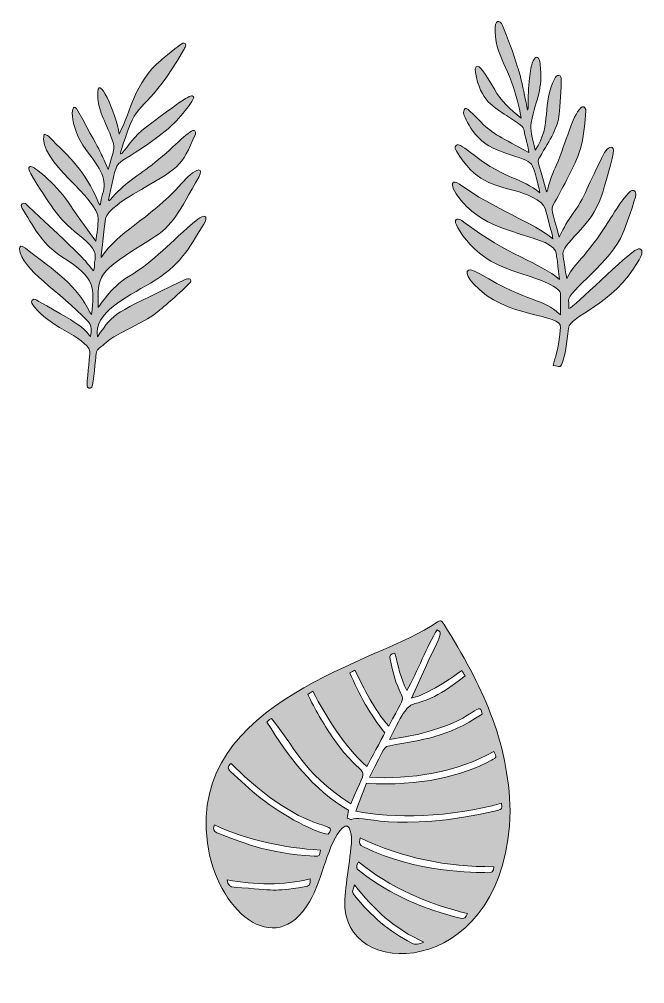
# Model space of a CAD drawing. Header units: millimetres. Extents: x 144 to 2414, y 783 to 2729.
# Drawn here: x 700.6 to 1012.6, y 2248 to 2728.6 of the extents above; entities that cross this region are included whole.
import ezdxf

# ---------------------------------------------------------------- set-up
doc = ezdxf.new("R2010")
doc.units = ezdxf.units.MM
doc.header["$MEASUREMENT"] = 0
doc.layers.add('Слой 1', color=7, linetype='Continuous', lineweight=0)

msp = doc.modelspace()

# ---------------------------------------------------------------- hatches: boundary and pattern name
at = {"layer": 'Слой 1', "true_color": 0x000000, "transparency": 33554687}
h = msp.add_hatch(color=18, dxfattribs=at)
h.dxf.hatch_style = 2
edge = h.paths.add_edge_path()
edge.add_spline(control_points=[(973.8, 2599.54), (978.86, 2609.47), (981.02, 2606.37), (995.64, 2629.63), (997.39, 2632.41), (1002.88, 2641.07), (1005.55, 2642.97), (1006.18, 2643.42), (1008.26, 2643.82), (1008.2, 2641.54), (1008.14, 2639.09), (1002.28, 2623.54), (1001.71, 2622.07), (996.47, 2608.2), (974.02, 2592.99), (974.59, 2588.38), (974.76, 2587.12), (974.76, 2585.85), (974.82, 2584.59), (976.94, 2584.59), (1004.24, 2612.36), (1008.77, 2613.99), (1010.81, 2614.73), (1012.6, 2613.65), (1009.77, 2608.69), (996.51, 2585.43), (975.35, 2581.33), (974.57, 2574.62), (973.74, 2567.38), (972.96, 2560.94), (971.45, 2557.29), (970.43, 2554.82), (970.41, 2555.53), (966.95, 2556.15), (968.05, 2562), (969.17, 2560.22), (970.64, 2575.05), (971.37, 2582.45), (943.15, 2578.94), (927.13, 2596.85), (922.4, 2602.13), (922.6, 2606.39), (930.31, 2601.82), (955.18, 2587.04), (962.36, 2589.48), (969.88, 2581.8), (970.03, 2581.65), (970.27, 2581.59), (970.64, 2581.41), (970.64, 2585.06), (970.72, 2588.57), (970.58, 2592.07), (970.48, 2594.28), (963.54, 2597.52), (962.22, 2598.03), (951.1, 2602.29), (940.16, 2604.08), (930.23, 2612.02), (923.52, 2617.38), (918.83, 2624.96), (918.24, 2627.29), (917.79, 2629.08), (919.17, 2630.14), (922.44, 2627.61), (943.95, 2610.93), (960.5, 2607.47), (970.13, 2598.93), (968.74, 2611.4), (968.68, 2609.32), (968.54, 2611.38), (967.83, 2621.72), (935.57, 2619.62), (920.87, 2638.52), (913.57, 2647.92), (917.24, 2648.72), (920.13, 2646.56), (937, 2634.06), (957.81, 2627.1), (966.79, 2619.17), (966.36, 2622.35), (966.95, 2619.21), (962.91, 2634.38), (961.79, 2638.58), (952.49, 2641.99), (948.19, 2643.13), (937.48, 2645.95), (927.45, 2647.78), (918.77, 2662.95), (918.28, 2663.81), (917.42, 2664.83), (918.5, 2665.78), (921.09, 2668.07), (930.02, 2656.3), (946.37, 2649.8), (951.17, 2647.9), (955.86, 2645.72), (960.2, 2642.17), (960.12, 2643.01), (960.14, 2643.52), (960.02, 2643.99), (955.29, 2660.59), (959.2, 2656.04), (939.3, 2663.36), (926.45, 2668.09), (922.07, 2681.61), (922.17, 2682.2), (922.86, 2686.52), (924.68, 2683.59), (930.98, 2677.31), (936.89, 2671.41), (941.2, 2669.62), (954.73, 2662.32), (954.51, 2665.13), (953.63, 2667.21), (952.45, 2673.17), (951.98, 2675.49), (951.13, 2675.63), (943.66, 2680.67), (937.79, 2684.65), (930.49, 2687.95), (928.15, 2702.16), (927.64, 2705.18), (928.96, 2705.71), (930.02, 2704.97), (931.82, 2703.73), (936.79, 2695.27), (937.59, 2693.8), (940.81, 2688.01), (945.64, 2683.83), (950.9, 2679.39), (946.64, 2704.53), (938.71, 2707.28), (937.97, 2722.63), (937.69, 2728.65), (940.36, 2728.65), (941.6, 2725.61), (944.42, 2718.8), (947.05, 2711.91), (949.21, 2704.87), (949.88, 2702.69), (950.49, 2700.49), (951.04, 2698.27), (952.23, 2693.37), (953.08, 2688.34), (954.2, 2683.4), (954.43, 2684.07), (954.43, 2684.79), (954.43, 2685.48), (954.43, 2690.13), (954.53, 2694.66), (955.16, 2699.27), (955.57, 2702.32), (955.82, 2706.28), (957.55, 2708.95), (958.26, 2710.03), (960.06, 2710.5), (960.46, 2706.28), (961.77, 2693.23), (958.73, 2690.05), (955.96, 2677.1), (955.22, 2673.68), (956.47, 2669.94), (958, 2663.38), (966.6, 2676.35), (960.93, 2686.32), (967.83, 2699.2), (968.25, 2700), (968.76, 2700.86), (969.8, 2700.69), (970.97, 2700.51), (970.94, 2699.43), (970.97, 2698.57), (971.11, 2695.09), (970.33, 2684.89), (969.97, 2681.42), (969.23, 2674.39), (965.66, 2669.19), (960.2, 2659.99), (958.89, 2657.79), (959, 2659.55), (963.65, 2642.72), (963.97, 2643.42), (964.2, 2643.74), (964.28, 2644.11), (965.19, 2648.31), (966.89, 2652.23), (968.6, 2656.16), (973.64, 2667.82), (976.27, 2680.02), (980.69, 2684.52), (981.71, 2685.56), (982.85, 2685.11), (983.16, 2683.69), (983.32, 2682.95), (982.57, 2669.21), (979.77, 2661.75), (976.84, 2653.94), (970.94, 2643.36), (966.97, 2636.24), (965.62, 2633.83), (966.28, 2633.51), (969.97, 2620.09), (971.15, 2622.52), (973.8, 2627.72), (975.51, 2629.98), (983.71, 2640.89), (983.71, 2645.62), (992.58, 2662.2), (993.92, 2664.7), (996.84, 2666.29), (997.02, 2663.46), (997.21, 2660.75), (992.11, 2644.03), (991.34, 2641.5), (986.01, 2624.01), (970.46, 2617.44), (971.84, 2610.69), (972.82, 2605.86), (972.64, 2604.39), (973.8, 2599.54)], knot_values=[0, 0, 0, 0, 1, 1, 1, 2, 2, 2, 3, 3, 3, 4, 4, 4, 5, 5, 5, 6, 6, 6, 7, 7, 7, 8, 8, 8, 9, 9, 9, 10, 10, 10, 11, 11, 11, 12, 12, 12, 13, 13, 13, 14, 14, 14, 15, 15, 15, 16, 16, 16, 17, 17, 17, 18, 18, 18, 19, 19, 19, 20, 20, 20, 21, 21, 21, 22, 22, 22, 23, 23, 23, 24, 24, 24, 25, 25, 25, 26, 26, 26, 27, 27, 27, 28, 28, 28, 29, 29, 29, 30, 30, 30, 31, 31, 31, 32, 32, 32, 33, 33, 33, 34, 34, 34, 35, 35, 35, 36, 36, 36, 37, 37, 37, 38, 38, 38, 39, 39, 39, 40, 40, 40, 41, 41, 41, 42, 42, 42, 43, 43, 43, 44, 44, 44, 45, 45, 45, 46, 46, 46, 47, 47, 47, 48, 48, 48, 49, 49, 49, 50, 50, 50, 51, 51, 51, 52, 52, 52, 53, 53, 53, 54, 54, 54, 55, 55, 55, 56, 56, 56, 57, 57, 57, 58, 58, 58, 59, 59, 59, 60, 60, 60, 61, 61, 61, 62, 62, 62, 63, 63, 63, 64, 64, 64, 65, 65, 65, 66, 66, 66, 67, 67, 67, 68, 68, 68, 69, 69, 69, 70, 70, 70, 71, 71, 71, 72, 72, 72, 73, 73, 73, 73], degree=3, periodic=0)
h = msp.add_hatch(color=18, dxfattribs=at)
h.dxf.hatch_style = 2
edge = h.paths.add_edge_path()
edge.add_spline(control_points=[(741.45, 2609.87), (750.14, 2623.43), (764, 2627.45), (781.78, 2647.03), (790.51, 2656.65), (792.28, 2653.71), (790.37, 2650.35), (779.95, 2632.18), (777.6, 2626.06), (766.61, 2619.25), (738.23, 2601.68), (739.92, 2601.27), (739.92, 2585.04), (741.23, 2586.16), (745.67, 2594.7), (754.99, 2600.31), (768.69, 2608.53), (775.3, 2617.15), (789.65, 2629.02), (792.45, 2631.33), (795.45, 2631.12), (792.63, 2626.55), (784.82, 2613.89), (781.19, 2606.33), (766.02, 2597.15), (753.91, 2589.83), (737.64, 2582.61), (739.58, 2570.44), (748.69, 2583.22), (746.83, 2581.27), (782.72, 2598.66), (786.17, 2600.33), (786.51, 2598.64), (785.98, 2597.72), (784.86, 2595.76), (771.41, 2584.22), (769.63, 2582.82), (763.94, 2578.27), (752.69, 2573.38), (747.73, 2570.36), (745.12, 2568.77), (742.84, 2566.61), (740.45, 2564.67), (739.23, 2563.69), (738.92, 2562.37), (738.8, 2560.82), (738.76, 2560.35), (737.7, 2546.83), (736.74, 2545.32), (735.91, 2544.01), (734.46, 2545.07), (734.4, 2545.85), (734.27, 2547.22), (735.66, 2560.14), (735.84, 2561.73), (736.78, 2569.52), (716.37, 2574.17), (707.87, 2585.69), (707.24, 2586.55), (706.18, 2587.61), (707.11, 2588.65), (708.09, 2589.73), (709.17, 2588.65), (710.11, 2588.14), (734.29, 2574.82), (732.42, 2574.56), (736.17, 2570.58), (736.64, 2573.44), (736.97, 2575.92), (734.66, 2578.35), (720.65, 2593.09), (701.79, 2603.76), (700.73, 2614.26), (700.61, 2615.42), (701.43, 2616.34), (703.67, 2614.58), (718.61, 2602.98), (729.46, 2596.05), (735.99, 2582.35), (736.09, 2582.14), (736.29, 2581.98), (736.72, 2581.51), (737.86, 2595.03), (739.56, 2599.19), (721.9, 2610.3), (712.78, 2616.03), (708.95, 2623.07), (702.49, 2633.61), (701.94, 2634.51), (701, 2635.73), (702.06, 2636.63), (703.32, 2637.71), (704.26, 2636.3), (705.06, 2635.55), (737.9, 2604.72), (730.52, 2611.57), (737.72, 2603.27), (738.43, 2606.14), (737.94, 2606.69), (738.39, 2608.98), (739.17, 2612.79), (737.09, 2615.87), (729.89, 2621.52), (719.61, 2629.57), (715.66, 2636.87), (706.36, 2651.55), (704.57, 2654.39), (705.52, 2655.79), (706.95, 2655.18), (708.73, 2654.43), (719.82, 2646.09), (726.53, 2635.34), (728.91, 2631.53), (729.38, 2631.26), (738.72, 2618.07), (739.45, 2621.42), (739.92, 2626.98), (740, 2629.04), (740.43, 2639.5), (709.56, 2657.81), (713.01, 2671.47), (713.76, 2671.09), (714.58, 2670.86), (715.11, 2670.35), (726.2, 2659.63), (733.38, 2652.94), (739.76, 2638.05), (741.66, 2633.65), (740.86, 2637.83), (742.17, 2641.48), (744.67, 2648.6), (741.35, 2653.84), (733.85, 2663.79), (725.08, 2675.41), (726.08, 2689.8), (729.79, 2683.1), (744, 2657.34), (739.94, 2664.87), (744.92, 2653.86), (747.73, 2663.5), (748.49, 2664.54), (747.3, 2667.78), (742.94, 2679.67), (740, 2682.5), (739.72, 2690.58), (739.27, 2703.45), (749.14, 2681.49), (750.38, 2671.43), (756.66, 2683.08), (757.66, 2696.94), (771.36, 2708.3), (771.41, 2708.34), (781.03, 2716.27), (782.13, 2716.68), (783.13, 2717.05), (783.88, 2716.31), (783.56, 2715.31), (783.33, 2714.58), (782.93, 2713.91), (782.54, 2713.23), (765.92, 2684.14), (760.09, 2688.34), (754.93, 2673.76), (746.45, 2649.7), (753.71, 2667.38), (763.33, 2674.59), (786.33, 2691.88), (786.33, 2690.86), (787.49, 2690.11), (788.86, 2689.23), (779.44, 2677.79), (774.87, 2674.12), (744.94, 2650.02), (751.18, 2665.76), (745.2, 2638.65), (745.18, 2638.52), (745.29, 2638.36), (745.39, 2638.09), (745.67, 2638.34), (745.96, 2638.54), (746.16, 2638.79), (752.24, 2646.58), (760.03, 2650.7), (768.43, 2657.4), (778.44, 2665.4), (786.27, 2674.68), (788.21, 2673.06), (788.53, 2672.8), (788.64, 2671.92), (788.45, 2671.47), (781.44, 2654.63), (780.58, 2654.86), (757.44, 2641.5), (753.97, 2639.5), (744.14, 2633.08), (743.63, 2629.35), (743.31, 2626.9), (741.45, 2612.3), (741.45, 2609.87)], knot_values=[0, 0, 0, 0, 1, 1, 1, 2, 2, 2, 3, 3, 3, 4, 4, 4, 5, 5, 5, 6, 6, 6, 7, 7, 7, 8, 8, 8, 9, 9, 9, 10, 10, 10, 11, 11, 11, 12, 12, 12, 13, 13, 13, 14, 14, 14, 15, 15, 15, 16, 16, 16, 17, 17, 17, 18, 18, 18, 19, 19, 19, 20, 20, 20, 21, 21, 21, 22, 22, 22, 23, 23, 23, 24, 24, 24, 25, 25, 25, 26, 26, 26, 27, 27, 27, 28, 28, 28, 29, 29, 29, 30, 30, 30, 31, 31, 31, 32, 32, 32, 33, 33, 33, 34, 34, 34, 35, 35, 35, 36, 36, 36, 37, 37, 37, 38, 38, 38, 39, 39, 39, 40, 40, 40, 41, 41, 41, 42, 42, 42, 43, 43, 43, 44, 44, 44, 45, 45, 45, 46, 46, 46, 47, 47, 47, 48, 48, 48, 49, 49, 49, 50, 50, 50, 51, 51, 51, 52, 52, 52, 53, 53, 53, 54, 54, 54, 55, 55, 55, 56, 56, 56, 57, 57, 57, 58, 58, 58, 59, 59, 59, 60, 60, 60, 61, 61, 61, 62, 62, 62, 63, 63, 63, 64, 64, 64, 65, 65, 65, 66, 66, 66, 66], degree=3, periodic=0)
h = msp.add_hatch(color=18, dxfattribs=at)
h.dxf.hatch_style = 2
edge = h.paths.add_edge_path()
edge.add_spline(control_points=[(804.27, 2299.74), (804.6, 2297.17), (805.8, 2296.21), (807.86, 2296.07), (829.97, 2294.58), (825.85, 2293.85), (842.75, 2296.21), (845.52, 2296.6), (845.85, 2297.27), (845.69, 2300.27), (832.05, 2296.8), (818.34, 2297.41), (804.27, 2299.74)], knot_values=[0, 0, 0, 0, 1, 1, 1, 2, 2, 2, 3, 3, 3, 4, 4, 4, 4], degree=3, periodic=0)
edge = h.paths.add_edge_path()
edge.add_spline(control_points=[(902.47, 2268.77), (887.96, 2275.21), (877.11, 2285.18), (867.89, 2297.23), (866.61, 2293.74), (866.51, 2293.6), (867.93, 2291.85), (875.82, 2282.08), (885.06, 2273.94), (896.36, 2268.26), (898.23, 2267.3), (899.95, 2267.52), (902.47, 2268.77)], knot_values=[0, 0, 0, 0, 1, 1, 1, 2, 2, 2, 3, 3, 3, 4, 4, 4, 4], degree=3, periodic=0)
edge = h.paths.add_edge_path()
edge.add_spline(control_points=[(797.93, 2327.2), (796.87, 2324.51), (798.12, 2323.6), (799.81, 2322.98), (810.66, 2319.05), (823.48, 2312.83), (847.77, 2311.61), (850.44, 2311.48), (850.44, 2311.59), (850.8, 2314.56), (832.58, 2315.81), (814.84, 2319.23), (797.93, 2327.2)], knot_values=[0, 0, 0, 0, 1, 1, 1, 2, 2, 2, 3, 3, 3, 4, 4, 4, 4], degree=3, periodic=0)
edge = h.paths.add_edge_path()
edge.add_spline(control_points=[(806.27, 2357.73), (804.38, 2356.24), (804.48, 2355.04), (805.95, 2353.73), (810.9, 2349.37), (815.67, 2344.78), (820.83, 2340.64), (832.23, 2331.49), (849.42, 2322.86), (854.62, 2322.56), (860.57, 2330.1), (844.59, 2319.8), (806.27, 2357.73)], knot_values=[0, 0, 0, 0, 1, 1, 1, 2, 2, 2, 3, 3, 3, 4, 4, 4, 4], degree=3, periodic=0)
edge = h.paths.add_edge_path()
edge.add_spline(control_points=[(869.81, 2308.83), (868.46, 2305.67), (868.42, 2305.63), (871.15, 2303.53), (885.9, 2292.17), (902.64, 2285.14), (920.58, 2280.67), (922.37, 2280.22), (923.48, 2280.8), (924.27, 2282.94), (904.27, 2287.83), (885.75, 2295.62), (869.81, 2308.83)], knot_values=[0, 0, 0, 0, 1, 1, 1, 2, 2, 2, 3, 3, 3, 4, 4, 4, 4], degree=3, periodic=0)
edge = h.paths.add_edge_path()
edge.add_spline(control_points=[(937.26, 2306.32), (913.91, 2306.26), (891.63, 2310.5), (870.58, 2320.74), (870.13, 2317.38), (870.13, 2317.36), (872.4, 2316.23), (898.66, 2303.12), (928.06, 2303.57), (934.34, 2303.31), (936.08, 2303.23), (937.44, 2303.59), (937.26, 2306.32)], knot_values=[0, 0, 0, 0, 1, 1, 1, 2, 2, 2, 3, 3, 3, 4, 4, 4, 4], degree=3, periodic=0)
edge = h.paths.add_edge_path()
edge.add_spline(control_points=[(909.02, 2424.45), (904.06, 2416.35), (899.27, 2403.71), (893.99, 2394.08), (890.69, 2400.2), (889.63, 2406.6), (887.92, 2412.7), (885.65, 2412.48), (885.18, 2411.56), (885.57, 2409.76), (891.06, 2382.81), (896.38, 2398), (884.88, 2376.37), (877.46, 2384.83), (872.91, 2394.55), (868.03, 2404.26), (867.12, 2403.79), (866.42, 2403.42), (865.45, 2402.91), (870.2, 2392.17), (875.5, 2381.95), (883.04, 2373.08), (881.47, 2370.17), (875.6, 2359.26), (873.95, 2356.2), (862.2, 2367.07), (854.33, 2380.08), (847.01, 2393.82), (846.05, 2393.19), (845.36, 2392.74), (844.54, 2392.21), (848.13, 2384.68), (852.19, 2377.75), (856.74, 2371.1), (874.29, 2345.37), (875.86, 2361.85), (866.02, 2337.6), (840.87, 2354.02), (837.61, 2367.13), (826.46, 2380.12), (825.13, 2379.53), (825.7, 2380.01), (824.18, 2378.38), (834.9, 2360.97), (846.93, 2344.9), (864.81, 2334.44), (864.55, 2332.85), (864.36, 2331.73), (864.16, 2330.55), (865.02, 2330.24), (865.98, 2329.59), (866.3, 2329.83), (870.44, 2332.85), (887.14, 2322.39), (939.18, 2334.36), (941.6, 2334.91), (941.56, 2335.1), (941.11, 2338.01), (916.42, 2330.79), (886.43, 2330.1), (868.42, 2334.08), (870.32, 2338.93), (872.07, 2343.39), (873.83, 2347.92), (900.19, 2346.19), (921.8, 2351.63), (936.16, 2359.36), (938.79, 2360.77), (938.77, 2360.83), (937.28, 2363.74), (919.66, 2353.61), (894.89, 2349.37), (875.25, 2351.02), (883.45, 2366.8), (882.57, 2366.09), (885.43, 2366.62), (901.88, 2369.68), (913.5, 2370.47), (931.57, 2382.38), (929.57, 2391.23), (929.43, 2376.12), (885.26, 2369.7), (899.56, 2399.2), (892.3, 2377.38), (923.03, 2401.38), (922.37, 2402.42), (921.86, 2403.24), (921.33, 2404.08), (909.86, 2395.84), (902.03, 2391.56), (896.21, 2390.37), (911.1, 2423.39), (912.44, 2422.43), (909.02, 2424.45)], knot_values=[0, 0, 0, 0, 1, 1, 1, 2, 2, 2, 3, 3, 3, 4, 4, 4, 5, 5, 5, 6, 6, 6, 7, 7, 7, 8, 8, 8, 9, 9, 9, 10, 10, 10, 11, 11, 11, 12, 12, 12, 13, 13, 13, 14, 14, 14, 15, 15, 15, 16, 16, 16, 17, 17, 17, 18, 18, 18, 19, 19, 19, 20, 20, 20, 21, 21, 21, 22, 22, 22, 23, 23, 23, 24, 24, 24, 25, 25, 25, 26, 26, 26, 27, 27, 27, 28, 28, 28, 29, 29, 29, 30, 30, 30, 31, 31, 31, 31], degree=3, periodic=0)
edge = h.paths.add_edge_path()
edge.add_spline(control_points=[(945.48, 2334.08), (944.09, 2252.58), (866.02, 2248.01), (863.06, 2285.83), (862.57, 2292.17), (865.2, 2306.92), (866.3, 2317.87), (866.57, 2320.45), (866.04, 2329.71), (861.73, 2325.55), (854.54, 2318.62), (851.95, 2299.92), (845.42, 2288.89), (827.85, 2259.14), (798.91, 2285.06), (794.47, 2318.19), (784.84, 2389.76), (880.9, 2408.21), (908.57, 2427.89), (910.65, 2429.36), (911.08, 2429.28), (912.49, 2427.03), (931.43, 2396.67), (944.58, 2369.6), (945.48, 2334.08)], knot_values=[0, 0, 0, 0, 1, 1, 1, 2, 2, 2, 3, 3, 3, 4, 4, 4, 5, 5, 5, 6, 6, 6, 7, 7, 7, 8, 8, 8, 8], degree=3, periodic=0)

# ---------------------------------------------------------------- linework, layer by layer
at = {"layer": 'Слой 1'}
for points, knots in [([(973.8, 2599.54), (978.86, 2609.47), (981.02, 2606.37), (995.64, 2629.63), (997.39, 2632.41), (1002.88, 2641.07), (1005.55, 2642.97), (1006.18, 2643.42), (1008.26, 2643.82), (1008.2, 2641.54), (1008.14, 2639.09), (1002.28, 2623.54), (1001.71, 2622.07), (996.47, 2608.2), (974.02, 2592.99), (974.59, 2588.38), (974.76, 2587.12), (974.76, 2585.85), (974.82, 2584.59), (976.94, 2584.59), (1004.24, 2612.36), (1008.77, 2613.99), (1010.81, 2614.73), (1012.6, 2613.65), (1009.77, 2608.69), (996.51, 2585.43), (975.35, 2581.33), (974.57, 2574.62), (973.74, 2567.38), (972.96, 2560.94), (971.45, 2557.29), (970.43, 2554.82), (970.41, 2555.53), (966.95, 2556.15), (968.05, 2562), (969.17, 2560.22), (970.64, 2575.05), (971.37, 2582.45), (943.15, 2578.94), (927.13, 2596.85), (922.4, 2602.13), (922.6, 2606.39), (930.31, 2601.82), (955.18, 2587.04), (962.36, 2589.48), (969.88, 2581.8), (970.03, 2581.65), (970.27, 2581.59), (970.64, 2581.41), (970.64, 2585.06), (970.72, 2588.57), (970.58, 2592.07), (970.48, 2594.28), (963.54, 2597.52), (962.22, 2598.03), (951.1, 2602.29), (940.16, 2604.08), (930.23, 2612.02), (923.52, 2617.38), (918.83, 2624.96), (918.24, 2627.29), (917.79, 2629.08), (919.17, 2630.14), (922.44, 2627.61), (943.95, 2610.93), (960.5, 2607.47), (970.13, 2598.93), (968.74, 2611.4), (968.68, 2609.32), (968.54, 2611.38), (967.83, 2621.72), (935.57, 2619.62), (920.87, 2638.52), (913.57, 2647.92), (917.24, 2648.72), (920.13, 2646.56), (937, 2634.06), (957.81, 2627.1), (966.79, 2619.17), (966.36, 2622.35), (966.95, 2619.21), (962.91, 2634.38), (961.79, 2638.58), (952.49, 2641.99), (948.19, 2643.13), (937.48, 2645.95), (927.45, 2647.78), (918.77, 2662.95), (918.28, 2663.81), (917.42, 2664.83), (918.5, 2665.78), (921.09, 2668.07), (930.02, 2656.3), (946.37, 2649.8), (951.17, 2647.9), (955.86, 2645.72), (960.2, 2642.17), (960.12, 2643.01), (960.14, 2643.52), (960.02, 2643.99), (955.29, 2660.59), (959.2, 2656.04), (939.3, 2663.36), (926.45, 2668.09), (922.07, 2681.61), (922.17, 2682.2), (922.86, 2686.52), (924.68, 2683.59), (930.98, 2677.31), (936.89, 2671.41), (941.2, 2669.62), (954.73, 2662.32), (954.51, 2665.13), (953.63, 2667.21), (952.45, 2673.17), (951.98, 2675.49), (951.13, 2675.63), (943.66, 2680.67), (937.79, 2684.65), (930.49, 2687.95), (928.15, 2702.16), (927.64, 2705.18), (928.96, 2705.71), (930.02, 2704.97), (931.82, 2703.73), (936.79, 2695.27), (937.59, 2693.8), (940.81, 2688.01), (945.64, 2683.83), (950.9, 2679.39), (946.64, 2704.53), (938.71, 2707.28), (937.97, 2722.63), (937.69, 2728.65), (940.36, 2728.65), (941.6, 2725.61), (944.42, 2718.8), (947.05, 2711.91), (949.21, 2704.87), (949.88, 2702.69), (950.49, 2700.49), (951.04, 2698.27), (952.23, 2693.37), (953.08, 2688.34), (954.2, 2683.4), (954.43, 2684.07), (954.43, 2684.79), (954.43, 2685.48), (954.43, 2690.13), (954.53, 2694.66), (955.16, 2699.27), (955.57, 2702.32), (955.82, 2706.28), (957.55, 2708.95), (958.26, 2710.03), (960.06, 2710.5), (960.46, 2706.28), (961.77, 2693.23), (958.73, 2690.05), (955.96, 2677.1), (955.22, 2673.68), (956.47, 2669.94), (958, 2663.38), (966.6, 2676.35), (960.93, 2686.32), (967.83, 2699.2), (968.25, 2700), (968.76, 2700.86), (969.8, 2700.69), (970.97, 2700.51), (970.94, 2699.43), (970.97, 2698.57), (971.11, 2695.09), (970.33, 2684.89), (969.97, 2681.42), (969.23, 2674.39), (965.66, 2669.19), (960.2, 2659.99), (958.89, 2657.79), (959, 2659.55), (963.65, 2642.72), (963.97, 2643.42), (964.2, 2643.74), (964.28, 2644.11), (965.19, 2648.31), (966.89, 2652.23), (968.6, 2656.16), (973.64, 2667.82), (976.27, 2680.02), (980.69, 2684.52), (981.71, 2685.56), (982.85, 2685.11), (983.16, 2683.69), (983.32, 2682.95), (982.57, 2669.21), (979.77, 2661.75), (976.84, 2653.94), (970.94, 2643.36), (966.97, 2636.24), (965.62, 2633.83), (966.28, 2633.51), (969.97, 2620.09), (971.15, 2622.52), (973.8, 2627.72), (975.51, 2629.98), (983.71, 2640.89), (983.71, 2645.62), (992.58, 2662.2), (993.92, 2664.7), (996.84, 2666.29), (997.02, 2663.46), (997.21, 2660.75), (992.11, 2644.03), (991.34, 2641.5), (986.01, 2624.01), (970.46, 2617.44), (971.84, 2610.69), (972.82, 2605.86), (972.64, 2604.39), (973.8, 2599.54)], [0, 0, 0, 0, 1, 1, 1, 2, 2, 2, 3, 3, 3, 4, 4, 4, 5, 5, 5, 6, 6, 6, 7, 7, 7, 8, 8, 8, 9, 9, 9, 10, 10, 10, 11, 11, 11, 12, 12, 12, 13, 13, 13, 14, 14, 14, 15, 15, 15, 16, 16, 16, 17, 17, 17, 18, 18, 18, 19, 19, 19, 20, 20, 20, 21, 21, 21, 22, 22, 22, 23, 23, 23, 24, 24, 24, 25, 25, 25, 26, 26, 26, 27, 27, 27, 28, 28, 28, 29, 29, 29, 30, 30, 30, 31, 31, 31, 32, 32, 32, 33, 33, 33, 34, 34, 34, 35, 35, 35, 36, 36, 36, 37, 37, 37, 38, 38, 38, 39, 39, 39, 40, 40, 40, 41, 41, 41, 42, 42, 42, 43, 43, 43, 44, 44, 44, 45, 45, 45, 46, 46, 46, 47, 47, 47, 48, 48, 48, 49, 49, 49, 50, 50, 50, 51, 51, 51, 52, 52, 52, 53, 53, 53, 54, 54, 54, 55, 55, 55, 56, 56, 56, 57, 57, 57, 58, 58, 58, 59, 59, 59, 60, 60, 60, 61, 61, 61, 62, 62, 62, 63, 63, 63, 64, 64, 64, 65, 65, 65, 66, 66, 66, 67, 67, 67, 68, 68, 68, 69, 69, 69, 70, 70, 70, 71, 71, 71, 72, 72, 72, 73, 73, 73, 73]), ([(741.45, 2609.87), (750.14, 2623.43), (764, 2627.45), (781.78, 2647.03), (790.51, 2656.65), (792.28, 2653.71), (790.37, 2650.35), (779.95, 2632.18), (777.6, 2626.06), (766.61, 2619.25), (738.23, 2601.68), (739.92, 2601.27), (739.92, 2585.04), (741.23, 2586.16), (745.67, 2594.7), (754.99, 2600.31), (768.69, 2608.53), (775.3, 2617.15), (789.65, 2629.02), (792.45, 2631.33), (795.45, 2631.12), (792.63, 2626.55), (784.82, 2613.89), (781.19, 2606.33), (766.02, 2597.15), (753.91, 2589.83), (737.64, 2582.61), (739.58, 2570.44), (748.69, 2583.22), (746.83, 2581.27), (782.72, 2598.66), (786.17, 2600.33), (786.51, 2598.64), (785.98, 2597.72), (784.86, 2595.76), (771.41, 2584.22), (769.63, 2582.82), (763.94, 2578.27), (752.69, 2573.38), (747.73, 2570.36), (745.12, 2568.77), (742.84, 2566.61), (740.45, 2564.67), (739.23, 2563.69), (738.92, 2562.37), (738.8, 2560.82), (738.76, 2560.35), (737.7, 2546.83), (736.74, 2545.32), (735.91, 2544.01), (734.46, 2545.07), (734.4, 2545.85), (734.27, 2547.22), (735.66, 2560.14), (735.84, 2561.73), (736.78, 2569.52), (716.37, 2574.17), (707.87, 2585.69), (707.24, 2586.55), (706.18, 2587.61), (707.11, 2588.65), (708.09, 2589.73), (709.17, 2588.65), (710.11, 2588.14), (734.29, 2574.82), (732.42, 2574.56), (736.17, 2570.58), (736.64, 2573.44), (736.97, 2575.92), (734.66, 2578.35), (720.65, 2593.09), (701.79, 2603.76), (700.73, 2614.26), (700.61, 2615.42), (701.43, 2616.34), (703.67, 2614.58), (718.61, 2602.98), (729.46, 2596.05), (735.99, 2582.35), (736.09, 2582.14), (736.29, 2581.98), (736.72, 2581.51), (737.86, 2595.03), (739.56, 2599.19), (721.9, 2610.3), (712.78, 2616.03), (708.95, 2623.07), (702.49, 2633.61), (701.94, 2634.51), (701, 2635.73), (702.06, 2636.63), (703.32, 2637.71), (704.26, 2636.3), (705.06, 2635.55), (737.9, 2604.72), (730.52, 2611.57), (737.72, 2603.27), (738.43, 2606.14), (737.94, 2606.69), (738.39, 2608.98), (739.17, 2612.79), (737.09, 2615.87), (729.89, 2621.52), (719.61, 2629.57), (715.66, 2636.87), (706.36, 2651.55), (704.57, 2654.39), (705.52, 2655.79), (706.95, 2655.18), (708.73, 2654.43), (719.82, 2646.09), (726.53, 2635.34), (728.91, 2631.53), (729.38, 2631.26), (738.72, 2618.07), (739.45, 2621.42), (739.92, 2626.98), (740, 2629.04), (740.43, 2639.5), (709.56, 2657.81), (713.01, 2671.47), (713.76, 2671.09), (714.58, 2670.86), (715.11, 2670.35), (726.2, 2659.63), (733.38, 2652.94), (739.76, 2638.05), (741.66, 2633.65), (740.86, 2637.83), (742.17, 2641.48), (744.67, 2648.6), (741.35, 2653.84), (733.85, 2663.79), (725.08, 2675.41), (726.08, 2689.8), (729.79, 2683.1), (744, 2657.34), (739.94, 2664.87), (744.92, 2653.86), (747.73, 2663.5), (748.49, 2664.54), (747.3, 2667.78), (742.94, 2679.67), (740, 2682.5), (739.72, 2690.58), (739.27, 2703.45), (749.14, 2681.49), (750.38, 2671.43), (756.66, 2683.08), (757.66, 2696.94), (771.36, 2708.3), (771.41, 2708.34), (781.03, 2716.27), (782.13, 2716.68), (783.13, 2717.05), (783.88, 2716.31), (783.56, 2715.31), (783.33, 2714.58), (782.93, 2713.91), (782.54, 2713.23), (765.92, 2684.14), (760.09, 2688.34), (754.93, 2673.76), (746.45, 2649.7), (753.71, 2667.38), (763.33, 2674.59), (786.33, 2691.88), (786.33, 2690.86), (787.49, 2690.11), (788.86, 2689.23), (779.44, 2677.79), (774.87, 2674.12), (744.94, 2650.02), (751.18, 2665.76), (745.2, 2638.65), (745.18, 2638.52), (745.29, 2638.36), (745.39, 2638.09), (745.67, 2638.34), (745.96, 2638.54), (746.16, 2638.79), (752.24, 2646.58), (760.03, 2650.7), (768.43, 2657.4), (778.44, 2665.4), (786.27, 2674.68), (788.21, 2673.06), (788.53, 2672.8), (788.64, 2671.92), (788.45, 2671.47), (781.44, 2654.63), (780.58, 2654.86), (757.44, 2641.5), (753.97, 2639.5), (744.14, 2633.08), (743.63, 2629.35), (743.31, 2626.9), (741.45, 2612.3), (741.45, 2609.87)], [0, 0, 0, 0, 1, 1, 1, 2, 2, 2, 3, 3, 3, 4, 4, 4, 5, 5, 5, 6, 6, 6, 7, 7, 7, 8, 8, 8, 9, 9, 9, 10, 10, 10, 11, 11, 11, 12, 12, 12, 13, 13, 13, 14, 14, 14, 15, 15, 15, 16, 16, 16, 17, 17, 17, 18, 18, 18, 19, 19, 19, 20, 20, 20, 21, 21, 21, 22, 22, 22, 23, 23, 23, 24, 24, 24, 25, 25, 25, 26, 26, 26, 27, 27, 27, 28, 28, 28, 29, 29, 29, 30, 30, 30, 31, 31, 31, 32, 32, 32, 33, 33, 33, 34, 34, 34, 35, 35, 35, 36, 36, 36, 37, 37, 37, 38, 38, 38, 39, 39, 39, 40, 40, 40, 41, 41, 41, 42, 42, 42, 43, 43, 43, 44, 44, 44, 45, 45, 45, 46, 46, 46, 47, 47, 47, 48, 48, 48, 49, 49, 49, 50, 50, 50, 51, 51, 51, 52, 52, 52, 53, 53, 53, 54, 54, 54, 55, 55, 55, 56, 56, 56, 57, 57, 57, 58, 58, 58, 59, 59, 59, 60, 60, 60, 61, 61, 61, 62, 62, 62, 63, 63, 63, 64, 64, 64, 65, 65, 65, 66, 66, 66, 66]), ([(945.48, 2334.08), (944.09, 2252.58), (866.02, 2248.01), (863.06, 2285.83), (862.57, 2292.17), (865.2, 2306.92), (866.3, 2317.87), (866.57, 2320.45), (866.04, 2329.71), (861.73, 2325.55), (854.54, 2318.62), (851.95, 2299.92), (845.42, 2288.89), (827.85, 2259.14), (798.91, 2285.06), (794.47, 2318.19), (784.84, 2389.76), (880.9, 2408.21), (908.57, 2427.89), (910.65, 2429.36), (911.08, 2429.28), (912.49, 2427.03), (931.43, 2396.67), (944.58, 2369.6), (945.48, 2334.08)], [0, 0, 0, 0, 1, 1, 1, 2, 2, 2, 3, 3, 3, 4, 4, 4, 5, 5, 5, 6, 6, 6, 7, 7, 7, 8, 8, 8, 8]), ([(909.02, 2424.45), (904.06, 2416.35), (899.27, 2403.71), (893.99, 2394.08), (890.69, 2400.2), (889.63, 2406.6), (887.92, 2412.7), (885.65, 2412.48), (885.18, 2411.56), (885.57, 2409.76), (891.06, 2382.81), (896.38, 2398), (884.88, 2376.37), (877.46, 2384.83), (872.91, 2394.55), (868.03, 2404.26), (867.12, 2403.79), (866.42, 2403.42), (865.45, 2402.91), (870.2, 2392.17), (875.5, 2381.95), (883.04, 2373.08), (881.47, 2370.17), (875.6, 2359.26), (873.95, 2356.2), (862.2, 2367.07), (854.33, 2380.08), (847.01, 2393.82), (846.05, 2393.19), (845.36, 2392.74), (844.54, 2392.21), (848.13, 2384.68), (852.19, 2377.75), (856.74, 2371.1), (874.29, 2345.37), (875.86, 2361.85), (866.02, 2337.6), (840.87, 2354.02), (837.61, 2367.13), (826.46, 2380.12), (825.13, 2379.53), (825.7, 2380.01), (824.18, 2378.38), (834.9, 2360.97), (846.93, 2344.9), (864.81, 2334.44), (864.55, 2332.85), (864.36, 2331.73), (864.16, 2330.55), (865.02, 2330.24), (865.98, 2329.59), (866.3, 2329.83), (870.44, 2332.85), (887.14, 2322.39), (939.18, 2334.36), (941.6, 2334.91), (941.56, 2335.1), (941.11, 2338.01), (916.42, 2330.79), (886.43, 2330.1), (868.42, 2334.08), (870.32, 2338.93), (872.07, 2343.39), (873.83, 2347.92), (900.19, 2346.19), (921.8, 2351.63), (936.16, 2359.36), (938.79, 2360.77), (938.77, 2360.83), (937.28, 2363.74), (919.66, 2353.61), (894.89, 2349.37), (875.25, 2351.02), (883.45, 2366.8), (882.57, 2366.09), (885.43, 2366.62), (901.88, 2369.68), (913.5, 2370.47), (931.57, 2382.38), (929.57, 2391.23), (929.43, 2376.12), (885.26, 2369.7), (899.56, 2399.2), (892.3, 2377.38), (923.03, 2401.38), (922.37, 2402.42), (921.86, 2403.24), (921.33, 2404.08), (909.86, 2395.84), (902.03, 2391.56), (896.21, 2390.37), (911.1, 2423.39), (912.44, 2422.43), (909.02, 2424.45)], [0, 0, 0, 0, 1, 1, 1, 2, 2, 2, 3, 3, 3, 4, 4, 4, 5, 5, 5, 6, 6, 6, 7, 7, 7, 8, 8, 8, 9, 9, 9, 10, 10, 10, 11, 11, 11, 12, 12, 12, 13, 13, 13, 14, 14, 14, 15, 15, 15, 16, 16, 16, 17, 17, 17, 18, 18, 18, 19, 19, 19, 20, 20, 20, 21, 21, 21, 22, 22, 22, 23, 23, 23, 24, 24, 24, 25, 25, 25, 26, 26, 26, 27, 27, 27, 28, 28, 28, 29, 29, 29, 30, 30, 30, 31, 31, 31, 31]), ([(806.27, 2357.73), (804.38, 2356.24), (804.48, 2355.04), (805.95, 2353.73), (810.9, 2349.37), (815.67, 2344.78), (820.83, 2340.64), (832.23, 2331.49), (849.42, 2322.86), (854.62, 2322.56), (860.57, 2330.1), (844.59, 2319.8), (806.27, 2357.73)], [0, 0, 0, 0, 1, 1, 1, 2, 2, 2, 3, 3, 3, 4, 4, 4, 4]), ([(797.93, 2327.2), (796.87, 2324.51), (798.12, 2323.6), (799.81, 2322.98), (810.66, 2319.05), (823.48, 2312.83), (847.77, 2311.61), (850.44, 2311.48), (850.44, 2311.59), (850.8, 2314.56), (832.58, 2315.81), (814.84, 2319.23), (797.93, 2327.2)], [0, 0, 0, 0, 1, 1, 1, 2, 2, 2, 3, 3, 3, 4, 4, 4, 4]), ([(937.26, 2306.32), (913.91, 2306.26), (891.63, 2310.5), (870.58, 2320.74), (870.13, 2317.38), (870.13, 2317.36), (872.4, 2316.23), (898.66, 2303.12), (928.06, 2303.57), (934.34, 2303.31), (936.08, 2303.23), (937.44, 2303.59), (937.26, 2306.32)], [0, 0, 0, 0, 1, 1, 1, 2, 2, 2, 3, 3, 3, 4, 4, 4, 4]), ([(869.81, 2308.83), (868.46, 2305.67), (868.42, 2305.63), (871.15, 2303.53), (885.9, 2292.17), (902.64, 2285.14), (920.58, 2280.67), (922.37, 2280.22), (923.48, 2280.8), (924.27, 2282.94), (904.27, 2287.83), (885.75, 2295.62), (869.81, 2308.83)], [0, 0, 0, 0, 1, 1, 1, 2, 2, 2, 3, 3, 3, 4, 4, 4, 4]), ([(804.27, 2299.74), (804.6, 2297.17), (805.8, 2296.21), (807.86, 2296.07), (829.97, 2294.58), (825.85, 2293.85), (842.75, 2296.21), (845.52, 2296.6), (845.85, 2297.27), (845.69, 2300.27), (832.05, 2296.8), (818.34, 2297.41), (804.27, 2299.74)], [0, 0, 0, 0, 1, 1, 1, 2, 2, 2, 3, 3, 3, 4, 4, 4, 4]), ([(902.47, 2268.77), (887.96, 2275.21), (877.11, 2285.18), (867.89, 2297.23), (866.61, 2293.74), (866.51, 2293.6), (867.93, 2291.85), (875.82, 2282.08), (885.06, 2273.94), (896.36, 2268.26), (898.23, 2267.3), (899.95, 2267.52), (902.47, 2268.77)], [0, 0, 0, 0, 1, 1, 1, 2, 2, 2, 3, 3, 3, 4, 4, 4, 4])]:
    msp.add_open_spline(points, degree=3, knots=knots, dxfattribs=at)

doc.saveas('drawing.dxf')
